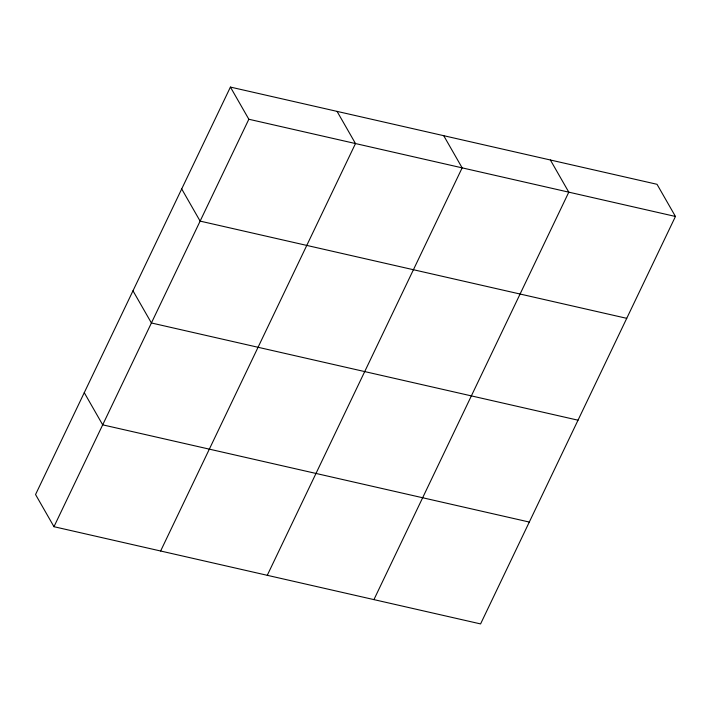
<?xml version="1.0" encoding="UTF-8"?>
<svg xmlns="http://www.w3.org/2000/svg" width="711" height="711" viewBox="0 0 711 711"><rect width="100%" height="100%" fill="white"/><g stroke="black" fill="none" stroke-linecap="round" stroke-linejoin="round"><path stroke-width="1.07" d="M230.417 87.08L35.55 494.536L53.974 526.7L480.583 623.92L675.45 216.464L657.026 184.3L230.417 87.08L248.841 119.252L675.45 216.464M53.974 526.7L248.841 119.252M160.624 551.007L355.491 143.551L337.067 111.387M267.274 575.306L462.141 167.858L443.726 135.694M373.933 599.613L568.8 192.166L550.376 159.993M626.729 318.332L200.12 221.112L181.705 188.948M578.016 420.192L151.407 322.972L132.984 290.808M529.295 522.052L102.686 424.84L84.271 392.668"/></g></svg>
